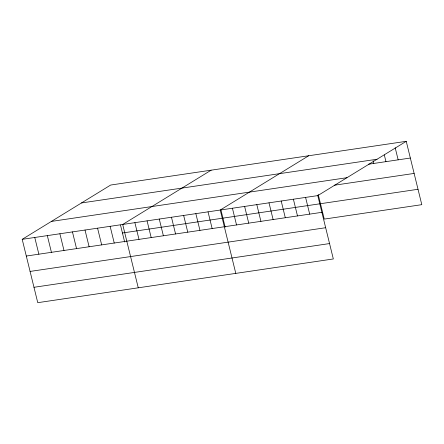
<?xml version="1.0" encoding="UTF-8"?>
<svg xmlns="http://www.w3.org/2000/svg" width="444" height="444" viewBox="0 0 444 444"><rect width="100%" height="100%" fill="white"/><g stroke="black" fill="none" stroke-linecap="round" stroke-linejoin="round"><path stroke-width="0.67" d="M406.243 141.325L317.776 195.61L333.333 258.957L37.757 302.675L22.2 239.333L110.667 185.043L406.243 141.325L421.8 204.667L324.259 219.097L318.209 194.461M211.161 170.18L122.694 224.464L138.256 287.812M308.702 155.75L220.235 210.04L235.792 273.382M81.474 202.958L377.045 159.241M368.348 164.252L410.345 158.036M51.393 221.417L346.969 177.694M334.199 185.248L414.124 173.426M22.2 239.333L317.776 195.61M122.444 233L418.02 189.283M26.307 256.044L321.878 212.326M30.087 271.434L325.657 227.717M33.977 287.29L329.553 243.567M395.199 147.808L398.151 159.84M384.321 154.962L385.964 161.644M373.11 160.772L373.77 163.448M305.583 197.413L309.69 214.13M293.39 199.217L297.497 215.934M281.196 201.021L285.303 217.738M269.003 202.825L273.11 219.541M256.81 204.629L260.917 221.345M244.622 206.432L248.723 223.149M232.428 208.236L236.535 224.953M220.995 210.212L225.147 227.112M208.042 211.844L212.149 228.555M195.848 213.647L199.955 230.358M183.655 215.451L187.762 232.162M171.467 217.249L175.569 233.966M159.274 219.053L163.381 235.77M147.081 220.857L151.188 237.573M134.887 222.66L138.994 239.377M120.496 225.075L124.653 241.98M110.134 226.323L114.241 243.04M97.569 228.183L101.676 244.899M85.009 230.042L89.116 246.753M72.45 231.896L76.551 248.612M59.885 233.755L63.992 250.472M47.325 235.614L51.432 252.331M34.76 237.473L38.867 254.19"/></g></svg>
